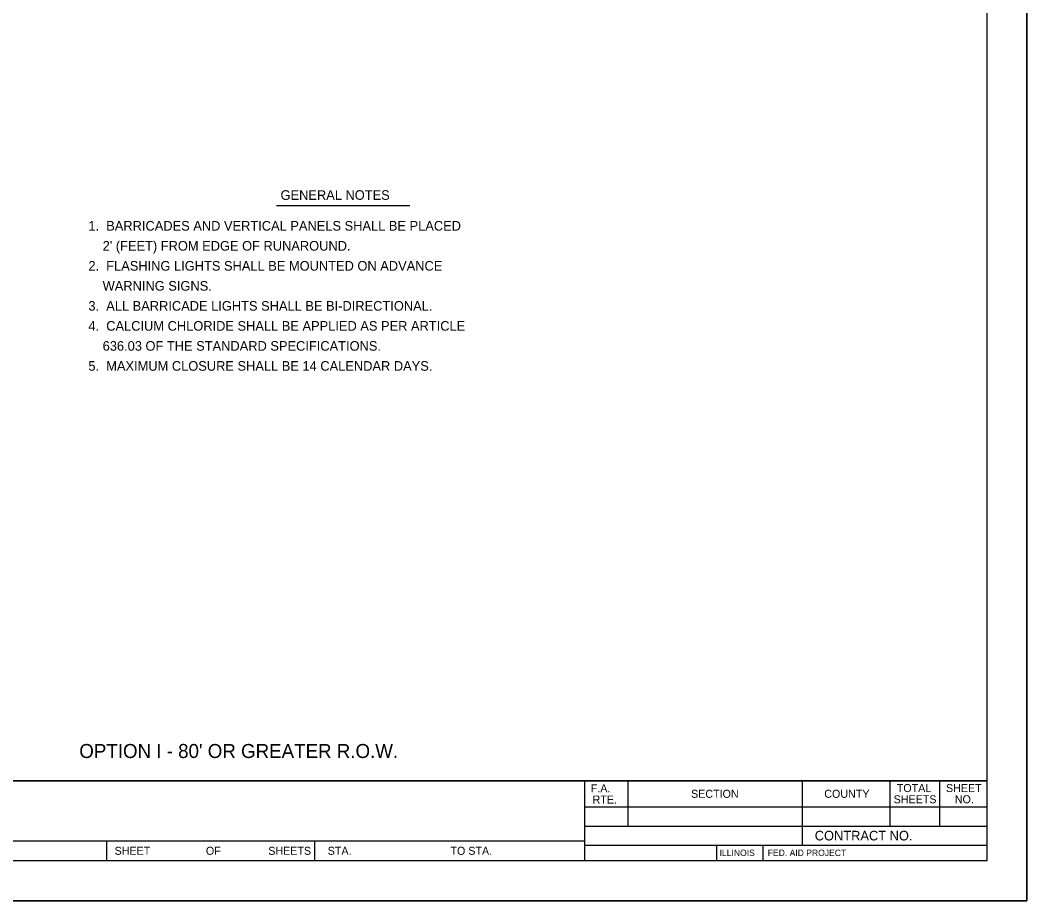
# Model space of a CAD drawing. Extents: x 2143432 to 2146738, y 2149567 to 2150649.
# Drawn here: x 2146485.9 to 2146737.5, y 2150209.4 to 2150429.4 of the extents above; entities that cross this region are included whole.
import ezdxf

# ---------------------------------------------------------------- set-up
doc = ezdxf.new("R2010")
doc.units = 0
for name, color, linetype in [('Level 48', 7, 'Continuous'), ('Sheets_50 Reference Boundary', 7, 'Continuous'), ('Sheets_General Details', 7, 'Continuous'), ('Sheets_Printer Plotting Border', 7, 'Continuous')]:
    doc.layers.add(name, color=color, linetype=linetype)

msp = doc.modelspace()

# ---------------------------------------------------------------- linework, layer by layer
at = {"layer": 'Level 48'}
msp.add_lwpolyline([(2146057.51, 2150649.43), (2146737.51, 2150649.43), (2146737.51, 2150209.43), (2146057.51, 2150209.43)], close=True, dxfattribs=at)
at = {"layer": 'Sheets_50 Reference Boundary'}
msp.add_lwpolyline([(2146097.51, 2150639.42), (2146727.51, 2150639.42), (2146727.51, 2150239.43), (2146097.51, 2150239.43)], close=True, dxfattribs=at)
at = {"layer": 'Sheets_General Details'}
for p, q in [((2146737.51, 2150209.43), (2146737.51, 2150649.43)), ((2146549.99, 2150383.12), (2146583.32, 2150383.12)), ((2146097.51, 2150239.43), (2146727.51, 2150239.43)), ((2146627, 2150239.43), (2146627, 2150219.43)), ((2146637.8, 2150239.43), (2146637.8, 2150228.12)), ((2146681.4, 2150239.43), (2146681.4, 2150223.32)), ((2146703.24, 2150239.43), (2146703.24, 2150228.12)), ((2146715.66, 2150239.43), (2146715.66, 2150228.12)), ((2146627, 2150232.92), (2146727.51, 2150232.92)), ((2146627, 2150228.12), (2146727.51, 2150228.12)), ((2146473, 2150224.43), (2146627, 2150224.43)), ((2146507.51, 2150224.43), (2146507.51, 2150219.43)), ((2146559.51, 2150224.43), (2146559.51, 2150219.43)), ((2146627, 2150223.32), (2146727.51, 2150223.32)), ((2146659.94, 2150223.32), (2146659.94, 2150219.43)), ((2146671.54, 2150223.32), (2146671.54, 2150219.43)), ((2146737.51, 2150209.43), (2146057.51, 2150209.43))]:
    msp.add_line(p, q, dxfattribs=at)
msp.add_lwpolyline([(2146097.51, 2150639.43), (2146727.51, 2150639.43), (2146727.51, 2150219.43), (2146097.51, 2150219.43)], close=True, dxfattribs=at)
at = {"layer": 'Sheets_Printer Plotting Border'}
msp.add_lwpolyline([(2146057.51, 2150209.43), (2146737.51, 2150209.43), (2146737.51, 2150649.43), (2146057.51, 2150649.43)], close=True, dxfattribs=at)

# ---------------------------------------------------------------- texts
at = {"layer": 'Sheets_General Details'}
for s, height, p in [('GENERAL NOTES  ', 2.4, (2146551.02, 2150384.54)), ('1.  BARRICADES AND VERTICAL PANELS SHALL BE PLACED', 2.4, (2146503, 2150376.85)), ("    2' (FEET) FROM EDGE OF RUNAROUND.", 2.4, (2146503, 2150371.85)), ('2.  FLASHING LIGHTS SHALL BE MOUNTED ON ADVANCE', 2.4, (2146503, 2150366.85)), ('    WARNING SIGNS.', 2.4, (2146503, 2150361.85)), ('3.  ALL BARRICADE LIGHTS SHALL BE BI-DIRECTIONAL.', 2.4, (2146503, 2150356.85)), ('4.  CALCIUM CHLORIDE SHALL BE APPLIED AS PER ARTICLE', 2.4, (2146503, 2150351.85)), ('    636.03 OF THE STANDARD SPECIFICATIONS.', 2.4, (2146503, 2150346.85)), ('5.  MAXIMUM CLOSURE SHALL BE 14 CALENDAR DAYS.', 2.4, (2146503, 2150341.85)), ("OPTION I - 80' OR GREATER R.O.W.", 3.4996, (2146500.73, 2150245.11)), ('F.A.  ', 2, (2146628.54, 2150236.53)), ('TOTAL', 2, (2146705.01, 2150236.6)), ('SHEET', 2, (2146717.3, 2150236.6)), ('RTE.', 2, (2146629, 2150233.73)), ('SECTION', 2, (2146653.6, 2150235.17)), ('COUNTY', 2, (2146686.89, 2150235.17)), ('SHEETS', 2, (2146704.22, 2150233.8)), ('NO.', 2, (2146719.51, 2150233.8)), ('CONTRACT NO.      ', 2.4, (2146684.51, 2150224.52)), ('SHEET', 2, (2146509.55, 2150220.93)), ('OF', 2, (2146532.37, 2150220.93)), ('SHEETS', 2, (2146547.95, 2150220.93)), ('STA.', 2, (2146562.81, 2150220.93)), ('TO STA.', 2, (2146593.48, 2150220.93)), ('ILLINOIS', 1.6, (2146660.73, 2150220.62)), ('FED. AID PROJECT', 1.6, (2146672.76, 2150220.62))]:
    msp.add_text(s, height=height, dxfattribs=at).set_placement(p)

doc.saveas('drawing.dxf')
